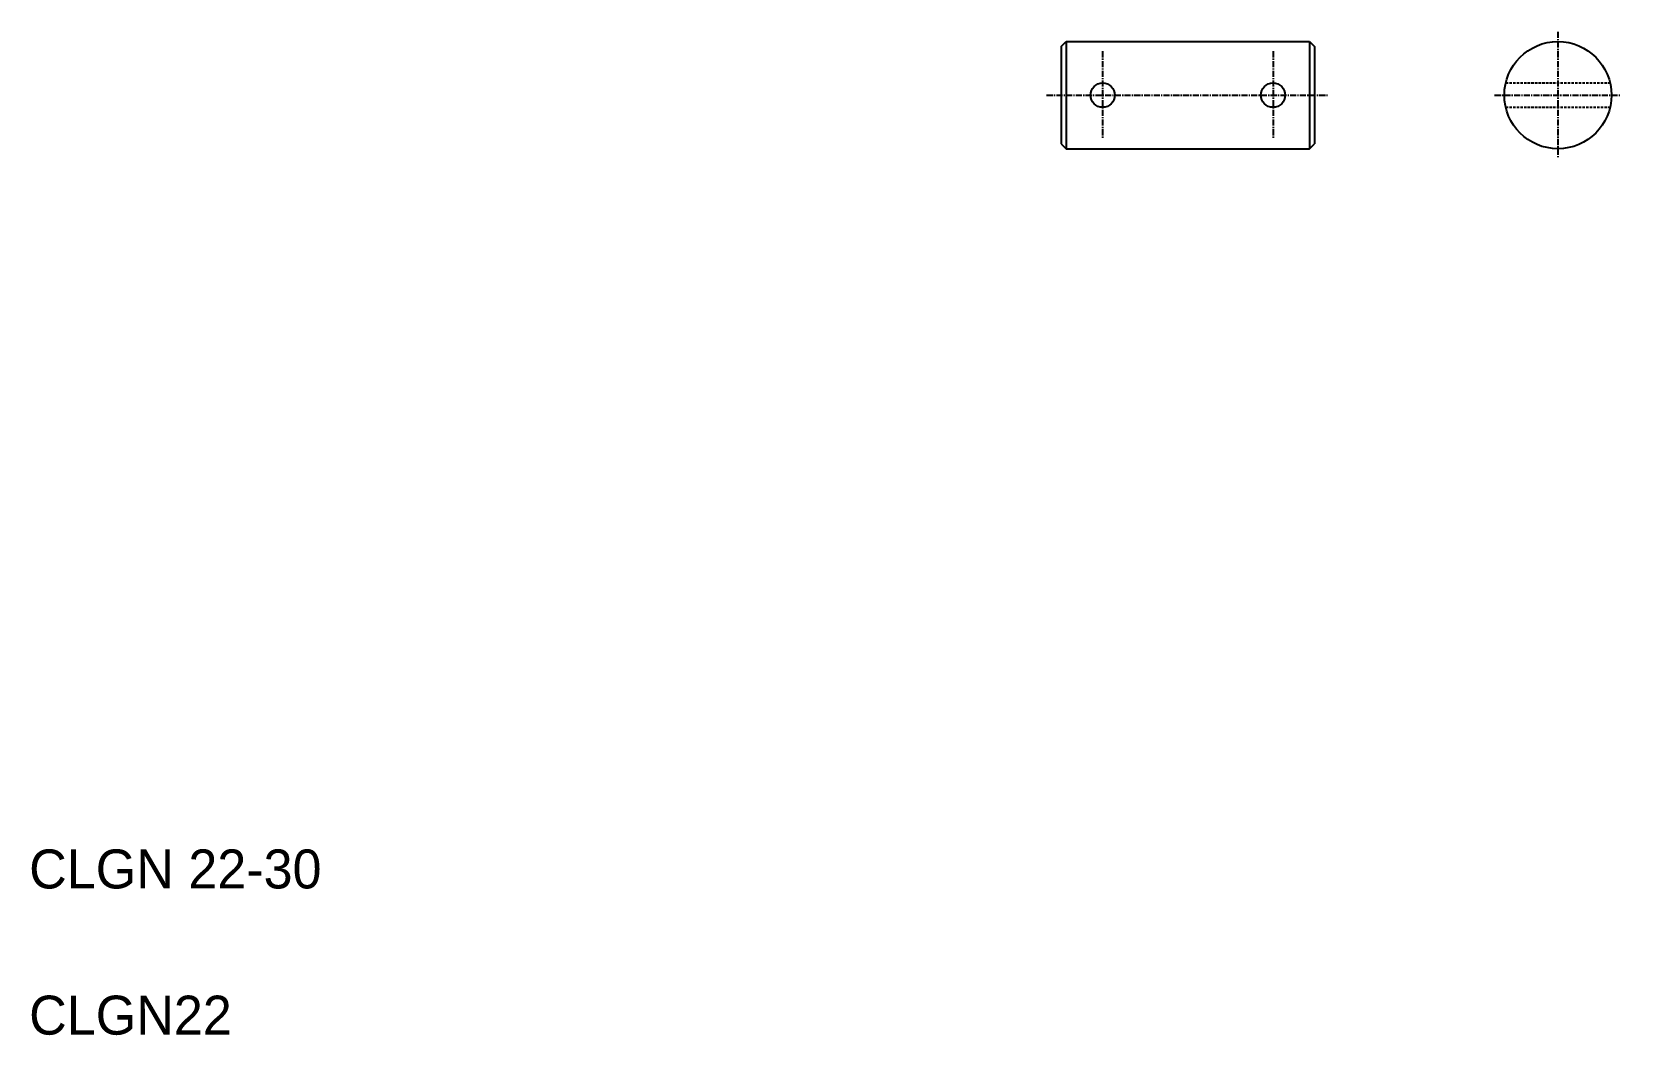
# Model space of a CAD drawing. Extents: x 21 to 347, y 20 to 226.
import ezdxf

# ---------------------------------------------------------------- set-up
doc = ezdxf.new("R2010")
doc.units = 0
doc.linetypes.add('CENTER', pattern=[2, 1.25, -0.25, 0.25, -0.25])
doc.linetypes.add('DASHED', pattern=[0.75, 0.5, -0.25])
doc.layers.get('0').update_dxf_attribs({"linetype": 'CONTINUOUS'})
doc.layers.add('CENTER', color=1, linetype='CENTER')

msp = doc.modelspace()

# ---------------------------------------------------------------- linework, layer by layer
at = {"color": 7, "linetype": 'CONTINUOUS'}
for p, q in [((231.98, 222.81), (232.98, 223.81)), ((231.98, 222.81), (231.98, 202.81)), ((232.98, 223.81), (232.98, 201.81)), ((232.98, 223.81), (282.98, 223.81)), ((282.98, 223.81), (282.98, 201.81)), ((282.98, 223.81), (283.98, 222.81)), ((283.98, 222.81), (283.98, 202.81)), ((231.98, 202.81), (232.98, 201.81)), ((282.98, 201.81), (283.98, 202.81)), ((232.98, 201.81), (282.98, 201.81))]:
    msp.add_line(p, q, dxfattribs=at)
at = {"color": 3, "linetype": 'DASHED'}
for p, q in [((323.27, 215.31), (344.7, 215.31)), ((323.27, 210.31), (344.7, 210.31))]:
    msp.add_line(p, q, dxfattribs=at)
at = {"color": 7, "linetype": 'CONTINUOUS'}
for centre, radius in [((333.98, 212.81), 11), ((240.48, 212.81), 2.5), ((275.48, 212.81), 2.5)]:
    msp.add_circle(centre, radius, dxfattribs=at)
at = {"layer": 'CENTER', "color": 1, "linetype": 'CENTER'}
for p, q in [((333.98, 225.81), (333.98, 199.81)), ((240.48, 221.81), (240.48, 203.81)), ((275.48, 221.81), (275.48, 203.81)), ((228.98, 212.81), (286.67, 212.81)), ((320.98, 212.81), (346.98, 212.81))]:
    msp.add_line(p, q, dxfattribs=at)

# ---------------------------------------------------------------- texts
at = {"color": 7, "linetype": 'CONTINUOUS'}
for s, p in [('CLGN 22-30', (20, 50)), ('CLGN22', (20, 20))]:
    msp.add_text(s, height=8, dxfattribs=at).set_placement(p)

doc.saveas('drawing.dxf')
